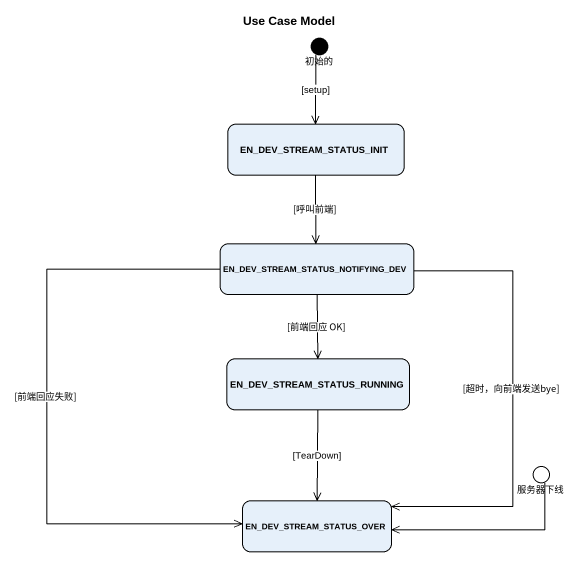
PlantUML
@startuml
title Use Case Model
hide empty description
state 初始的 <<start>>
state EN_DEV_STREAM_STATUS_INIT
state "EN_DEV_STREAM_STATUS_NOTIFYING_DEV" as EN_DEV_STREAM_STATUS
state EN_DEV_STREAM_STATUS_RUNNING
state 服务器下线 <<choice>>
state EN_DEV_STREAM_STATUS_OVER
初始的 --> EN_DEV_STREAM_STATUS_INIT : [setup]
EN_DEV_STREAM_STATUS_INIT --> EN_DEV_STREAM_STATUS : [呼叫前端]
EN_DEV_STREAM_STATUS --> EN_DEV_STREAM_STATUS_RUNNING : [前端回应 OK]
EN_DEV_STREAM_STATUS --> EN_DEV_STREAM_STATUS_OVER : [超时，向前端发送bye]
EN_DEV_STREAM_STATUS --> EN_DEV_STREAM_STATUS_OVER : [前端回应失败]
EN_DEV_STREAM_STATUS_RUNNING --> EN_DEV_STREAM_STATUS_OVER : [TearDown]
服务器下线 -left-> EN_DEV_STREAM_STATUS_OVER
@enduml
